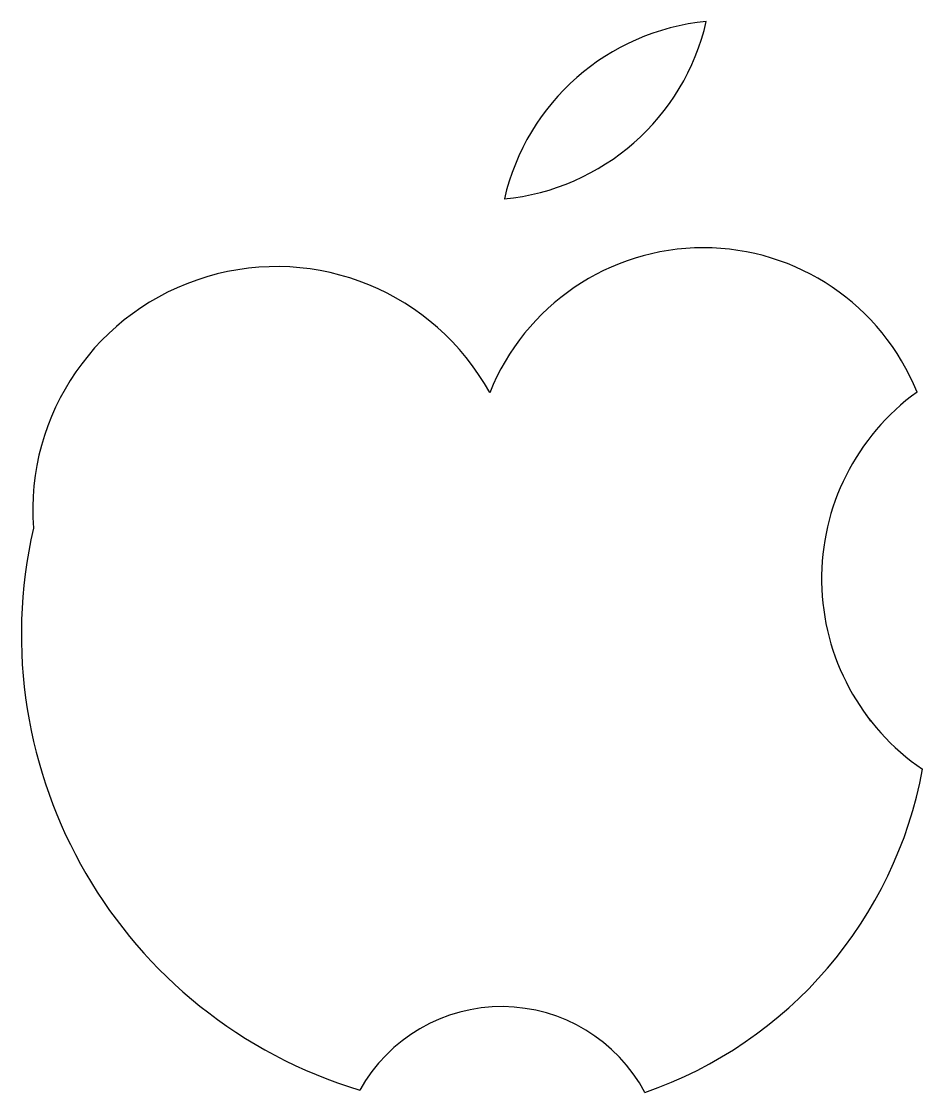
# Model space of a CAD drawing. Header units: inches. Extents: x 461 to 615, y 64 to 248.
import ezdxf

# ---------------------------------------------------------------- set-up
doc = ezdxf.new("R2010")
doc.units = ezdxf.units.IN
doc.header["$MEASUREMENT"] = 0

msp = doc.modelspace()

# ---------------------------------------------------------------- linework, layer by layer
for centre, radius, start, end in [((582.17, 208.66), 39.43, 95.571, 167.0556), ((539.91, 256.74), 39.43, 275.571, 347.0556), ((577.87, 169.69), 39.43, 21.9015, 158.2569), ((504.68, 164.14), 41.75, 28.8774, 184.2201), ((637.52, 152.42), 39.43, 125.8034, 235.8773), ((542.6, 142.9), 81.6, 167.1414, 253.1714), ((595.94, 121.13), 12.64, 32.9813, 40.934), ((543.99, 132.98), 72.62, 289.165, 349.525), ((543.29, 51.27), 27.83, 28.117, 150.9014)]:
    msp.add_arc(centre, radius, start, end)

doc.saveas('drawing.dxf')
